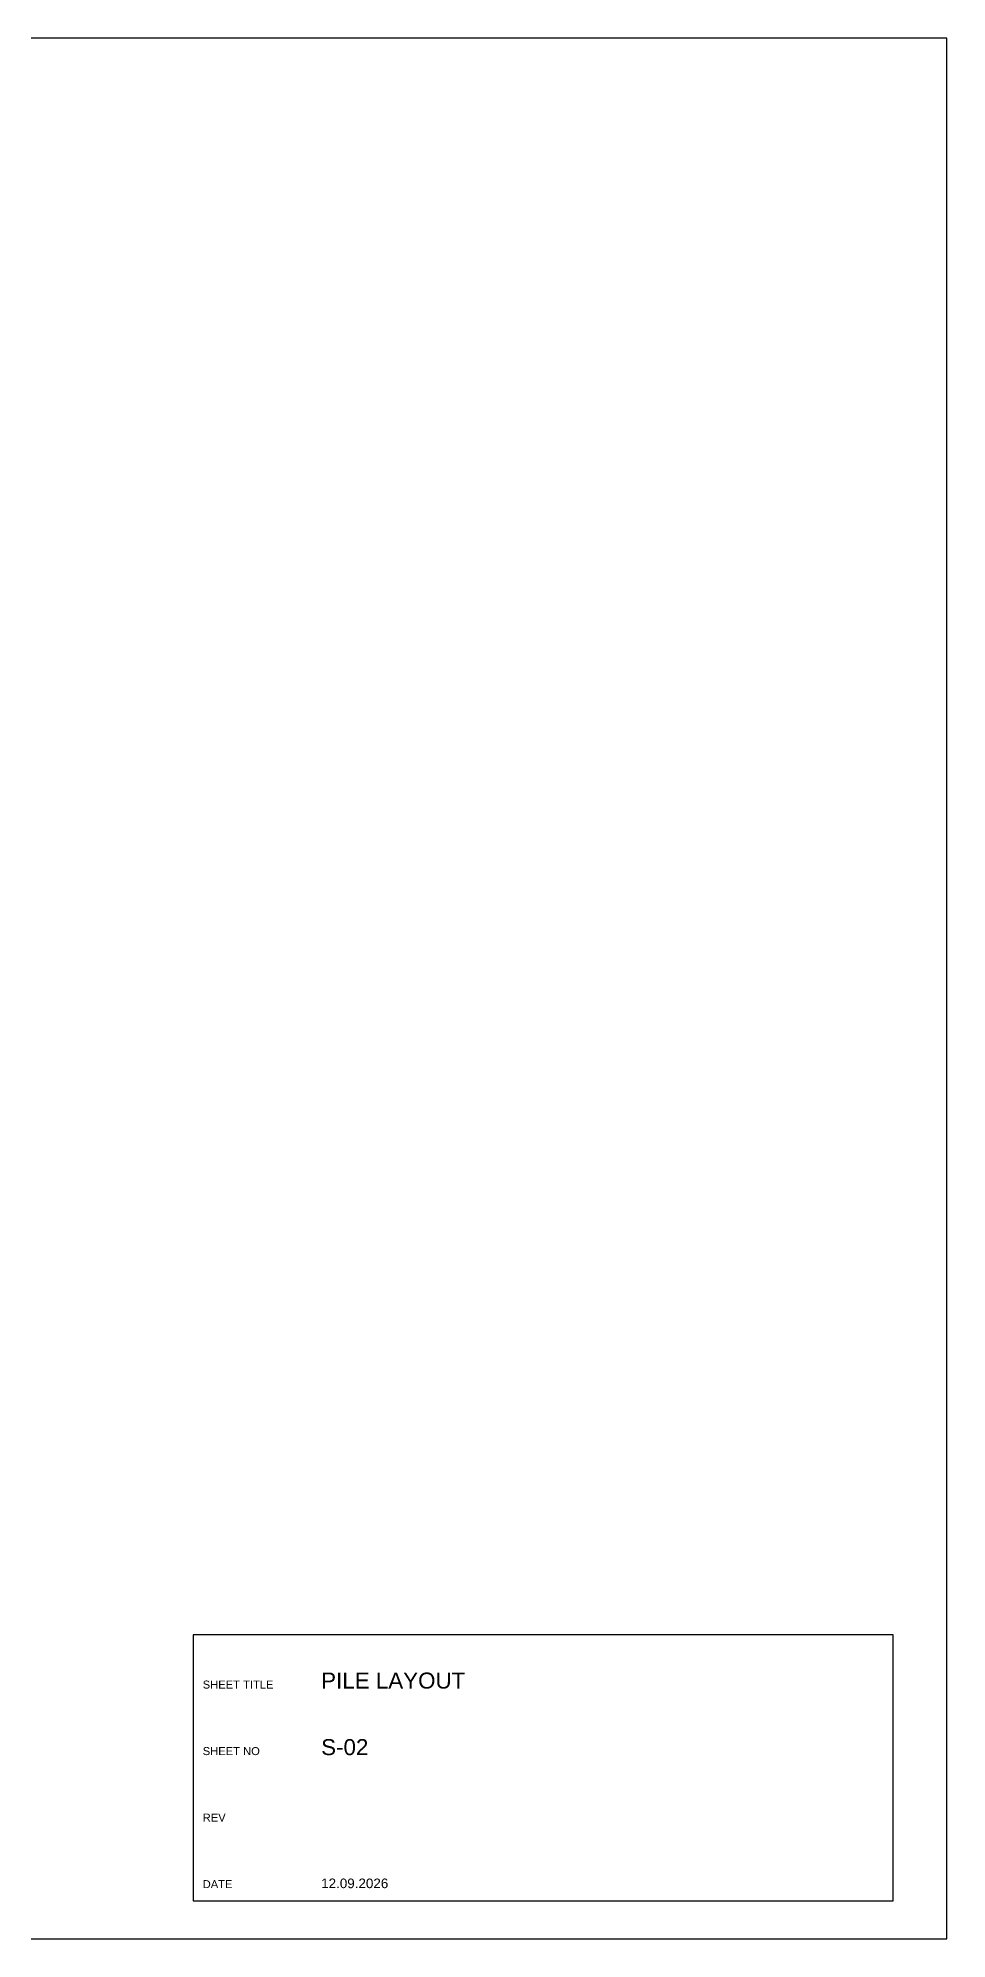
# Model space of a CAD drawing. Header units: millimetres. Extents: x 0 to 1841, y 0 to 594.
# Drawn here: x 1557 to 1841, y 0 to 594 of the extents above; entities that cross this region are included whole.
import ezdxf

# ---------------------------------------------------------------- set-up
doc = ezdxf.new("R2010")
doc.units = ezdxf.units.MM
doc.layers.add('FRAME', color=7, linetype='Continuous')
doc.layers.add('TITLE', color=7, linetype='Continuous')
doc.styles.add('Arial', font='arial.ttf')

msp = doc.modelspace()

# ---------------------------------------------------------------- linework, layer by layer
at = {"layer": 'FRAME'}
msp.add_lwpolyline([(1000, 0), (1841, 0), (1841, 594), (1000, 594)], close=True, dxfattribs=at)
at = {"layer": 'TITLE'}
for p, q in [((1678.41, 95.04), (1605.52, 95.04)), ((1605.52, 95.04), (1605.52, 53.46)), ((1751.29, 95.04), (1678.41, 95.04)), ((1824.18, 95.04), (1751.29, 95.04)), ((1824.18, 53.46), (1824.18, 95.04)), ((1605.52, 53.46), (1605.52, 11.88)), ((1824.18, 11.88), (1824.18, 53.46)), ((1605.52, 11.88), (1678.41, 11.88)), ((1678.41, 11.88), (1751.29, 11.88)), ((1751.29, 11.88), (1824.18, 11.88))]:
    msp.add_line(p, q, dxfattribs=at)

# ---------------------------------------------------------------- texts
at = {"layer": 'TITLE', "style": 'Arial'}
for s, height, p in [('PILE LAYOUT', 5, (1645.52, 78.25)), ('SHEET TITLE', 2.5, (1608.52, 78.25)), ('SHEET NO', 2.5, (1608.52, 57.46)), ('S-02', 5, (1645.52, 57.46)), ('REV', 2.5, (1608.52, 36.67)), ('DATE', 2.5, (1608.52, 15.88)), ('12.09.2026', 3, (1645.52, 15.88))]:
    msp.add_text(s, height=height, dxfattribs=at).set_placement(p)

doc.saveas('drawing.dxf')
